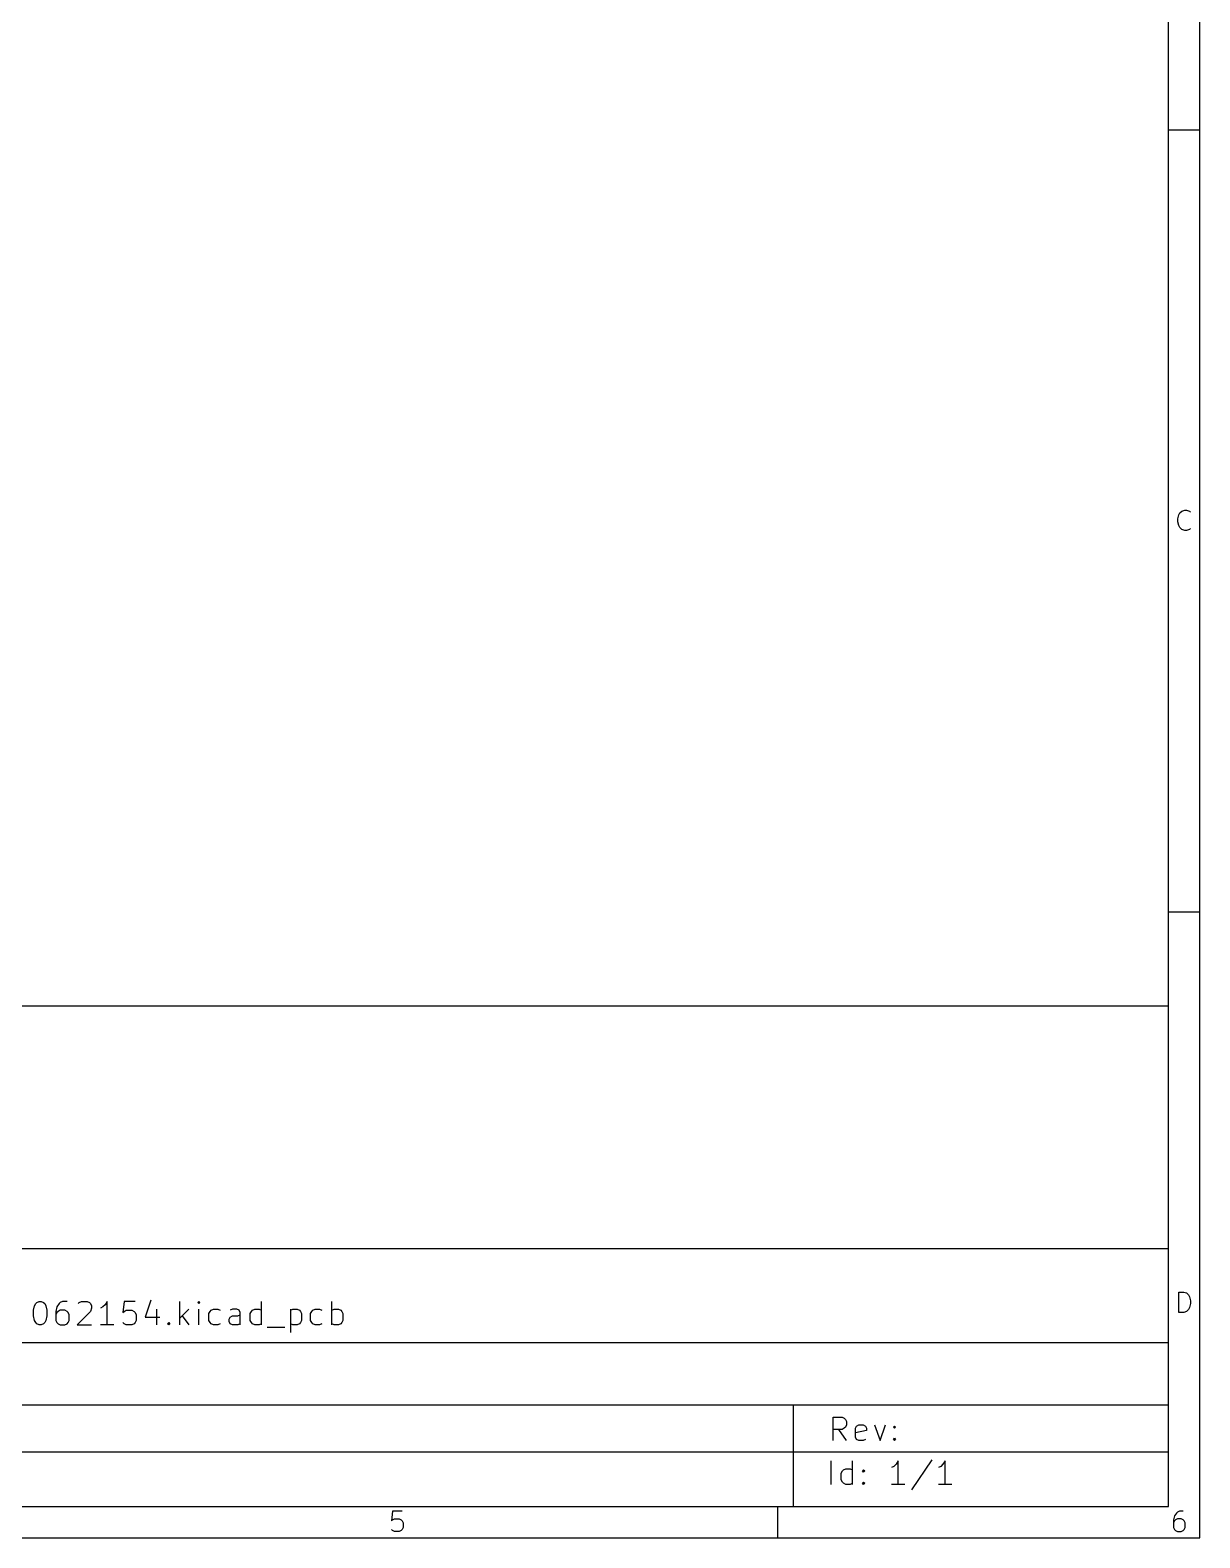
# Model space of a CAD drawing. Extents: x 10 to 287, y -200 to -10.
# Drawn here: x 212.2 to 287, y -200 to -103.6 of the extents above; entities that cross this region are included whole.
import ezdxf

# ---------------------------------------------------------------- set-up
doc = ezdxf.new("R2010")
doc.units = 0
doc.header["$MEASUREMENT"] = 0
doc.layers.add('BLACK', color=7, linetype='CONTINUOUS')

msp = doc.modelspace()

# ---------------------------------------------------------------- linework, layer by layer
at = {"layer": 'BLACK', "linetype": 'CONTINUOUS'}
for p, q in [((287.002, -200.007), (287.002, -10)), ((285.002, -198.007), (285.002, -12)), ((287.002, -110), (285.002, -110)), ((285.6, -134.845), (285.662, -134.598)), ((285.6, -135.031), (285.6, -134.845)), ((285.662, -134.598), (285.724, -134.474)), ((285.724, -134.474), (285.847, -134.35)), ((285.847, -134.35), (286.033, -134.288)), ((286.033, -134.288), (286.157, -134.288)), ((286.157, -134.288), (286.343, -134.35)), ((286.343, -134.35), (286.405, -134.412)), ((285.662, -135.279), (285.6, -135.031)), ((285.724, -135.402), (285.662, -135.279)), ((285.847, -135.526), (285.724, -135.402)), ((286.033, -135.588), (285.847, -135.526)), ((286.157, -135.588), (286.033, -135.588)), ((286.343, -135.526), (286.157, -135.588)), ((286.405, -135.464), (286.343, -135.526)), ((287.002, -160), (285.002, -160)), ((285.002, -166.007), (177.002, -166.007)), ((285.002, -198.007), (285.002, -166.007)), ((177.002, -181.507), (285.002, -181.507)), ((212.506, -185.171), (212.577, -185.029)), ((212.577, -185.029), (212.649, -184.957)), ((212.649, -184.957), (212.791, -184.886)), ((212.791, -184.886), (212.934, -184.886)), ((212.934, -184.886), (213.077, -184.957)), ((213.077, -184.957), (213.149, -185.029)), ((213.149, -185.029), (213.22, -185.171)), ((214.077, -185.029), (213.934, -185.243)), ((214.149, -184.957), (214.077, -185.029)), ((214.291, -184.886), (214.149, -184.957)), ((214.577, -184.886), (214.291, -184.886)), ((215.291, -185.029), (215.363, -184.957)), ((215.363, -184.957), (215.506, -184.886)), ((215.506, -184.886), (215.863, -184.886)), ((215.863, -184.886), (216.006, -184.957)), ((216.006, -184.957), (216.077, -185.029)), ((216.077, -185.029), (216.149, -185.171)), ((217.006, -185.1), (216.863, -185.243)), ((217.149, -184.886), (217.006, -185.1)), ((217.149, -186.386), (217.149, -184.886)), ((218.22, -184.886), (218.149, -185.6)), ((218.934, -184.886), (218.22, -184.886)), ((219.934, -184.814), (219.577, -185.886)), ((221.791, -186.386), (221.791, -184.886)), ((223.006, -184.886), (222.934, -184.957)), ((222.934, -184.957), (223.006, -185.029)), ((223.077, -184.957), (223.006, -184.886)), ((223.006, -184.886), (223.006, -185.029)), ((223.006, -185.029), (223.077, -184.957)), ((227.006, -186.386), (227.006, -184.886)), ((231.506, -186.386), (231.506, -184.886)), ((285.662, -185.588), (285.662, -184.288)), ((285.662, -184.288), (285.971, -184.288)), ((285.971, -184.288), (286.157, -184.35)), ((286.157, -184.35), (286.281, -184.474)), ((286.281, -184.474), (286.343, -184.598)), ((286.343, -184.598), (286.405, -184.845)), ((286.405, -185.031), (286.343, -185.279)), ((286.405, -184.845), (286.405, -185.031)), ((212.434, -185.457), (212.506, -185.171)), ((212.434, -185.814), (212.434, -185.457)), ((212.506, -186.1), (212.434, -185.814)), ((213.22, -185.171), (213.291, -185.457)), ((213.291, -185.814), (213.22, -186.1)), ((213.291, -185.457), (213.291, -185.814)), ((213.934, -185.243), (213.863, -185.529)), ((213.863, -185.529), (213.863, -186.1)), ((213.934, -185.6), (213.863, -185.743)), ((214.006, -185.529), (213.934, -185.6)), ((214.149, -185.457), (214.006, -185.529)), ((214.434, -185.457), (214.149, -185.457)), ((214.577, -185.529), (214.434, -185.457)), ((214.649, -185.6), (214.577, -185.529)), ((214.72, -185.743), (214.649, -185.6)), ((214.72, -186.1), (214.72, -185.743)), ((216.077, -185.529), (215.22, -186.386)), ((216.149, -185.314), (216.077, -185.529)), ((216.149, -185.171), (216.149, -185.314)), ((216.863, -185.243), (216.72, -185.314)), ((218.149, -185.6), (218.22, -185.529)), ((218.22, -185.529), (218.363, -185.457)), ((218.363, -185.457), (218.72, -185.457)), ((218.72, -185.457), (218.863, -185.529)), ((218.863, -185.529), (218.934, -185.6)), ((218.934, -185.6), (219.006, -185.743)), ((219.006, -185.743), (219.006, -186.1)), ((219.577, -185.886), (220.506, -185.886)), ((220.291, -185.386), (220.291, -186.386)), ((222.363, -185.386), (221.791, -185.957)), ((221.934, -185.814), (222.363, -186.386)), ((223.006, -186.386), (223.006, -185.386)), ((223.649, -185.671), (223.72, -185.529)), ((223.649, -186.1), (223.649, -185.671)), ((223.72, -185.529), (223.791, -185.457)), ((223.791, -185.457), (223.934, -185.386)), ((223.934, -185.386), (224.22, -185.386)), ((224.22, -185.386), (224.363, -185.457)), ((224.934, -186.029), (225.006, -185.886)), ((224.934, -186.171), (224.934, -186.029)), ((225.149, -185.386), (225.006, -185.457)), ((225.006, -185.886), (225.149, -185.814)), ((225.434, -185.386), (225.149, -185.386)), ((225.149, -185.814), (225.506, -185.814)), ((225.577, -185.457), (225.434, -185.386)), ((225.506, -185.814), (225.649, -185.743)), ((225.649, -185.6), (225.577, -185.457)), ((225.649, -186.386), (225.649, -185.6)), ((226.291, -185.671), (226.363, -185.529)), ((226.291, -186.1), (226.291, -185.671)), ((226.363, -185.529), (226.434, -185.457)), ((226.434, -185.457), (226.577, -185.386)), ((226.577, -185.386), (226.863, -185.386)), ((226.863, -185.386), (227.006, -185.457)), ((228.863, -185.386), (228.863, -186.886)), ((228.863, -185.457), (229.006, -185.386)), ((229.006, -185.386), (229.291, -185.386)), ((229.291, -185.386), (229.434, -185.457)), ((229.434, -185.457), (229.506, -185.529)), ((229.506, -185.529), (229.577, -185.671)), ((229.577, -185.671), (229.577, -186.1)), ((230.149, -185.671), (230.22, -185.529)), ((230.149, -186.1), (230.149, -185.671)), ((230.22, -185.529), (230.291, -185.457)), ((230.291, -185.457), (230.434, -185.386)), ((230.434, -185.386), (230.72, -185.386)), ((230.72, -185.386), (230.863, -185.457)), ((231.506, -185.457), (231.649, -185.386)), ((231.649, -185.386), (231.934, -185.386)), ((231.934, -185.386), (232.077, -185.457)), ((232.077, -185.457), (232.149, -185.529)), ((232.149, -185.529), (232.22, -185.671)), ((232.22, -185.671), (232.22, -186.1)), ((285.971, -185.588), (285.662, -185.588)), ((286.157, -185.526), (285.971, -185.588)), ((286.281, -185.402), (286.157, -185.526)), ((286.343, -185.279), (286.281, -185.402)), ((212.577, -186.243), (212.506, -186.1)), ((212.649, -186.314), (212.577, -186.243)), ((212.791, -186.386), (212.649, -186.314)), ((212.934, -186.386), (212.791, -186.386)), ((213.077, -186.314), (212.934, -186.386)), ((213.149, -186.243), (213.077, -186.314)), ((213.22, -186.1), (213.149, -186.243)), ((213.863, -186.1), (213.934, -186.243)), ((213.934, -186.243), (214.006, -186.314)), ((214.006, -186.314), (214.149, -186.386)), ((214.149, -186.386), (214.434, -186.386)), ((214.434, -186.386), (214.577, -186.314)), ((214.577, -186.314), (214.649, -186.243)), ((214.649, -186.243), (214.72, -186.1)), ((215.22, -186.386), (216.149, -186.386)), ((217.577, -186.386), (216.72, -186.386)), ((218.22, -186.314), (218.149, -186.243)), ((218.363, -186.386), (218.22, -186.314)), ((218.72, -186.386), (218.363, -186.386)), ((218.863, -186.314), (218.72, -186.386)), ((218.934, -186.243), (218.863, -186.314)), ((219.006, -186.1), (218.934, -186.243)), ((221.006, -186.314), (221.077, -186.243)), ((221.077, -186.386), (221.006, -186.314)), ((221.077, -186.243), (221.149, -186.314)), ((221.077, -186.243), (221.077, -186.386)), ((221.149, -186.314), (221.077, -186.386)), ((223.72, -186.243), (223.649, -186.1)), ((223.791, -186.314), (223.72, -186.243)), ((223.934, -186.386), (223.791, -186.314)), ((224.22, -186.386), (223.934, -186.386)), ((224.363, -186.314), (224.22, -186.386)), ((225.006, -186.314), (224.934, -186.171)), ((225.149, -186.386), (225.006, -186.314)), ((225.506, -186.386), (225.149, -186.386)), ((225.649, -186.314), (225.506, -186.386)), ((226.363, -186.243), (226.291, -186.1)), ((226.434, -186.314), (226.363, -186.243)), ((226.577, -186.386), (226.434, -186.314)), ((226.863, -186.386), (226.577, -186.386)), ((227.006, -186.314), (226.863, -186.386)), ((227.363, -186.529), (228.506, -186.529)), ((229.006, -186.386), (228.863, -186.314)), ((229.291, -186.386), (229.006, -186.386)), ((229.434, -186.314), (229.291, -186.386)), ((229.506, -186.243), (229.434, -186.314)), ((229.577, -186.1), (229.506, -186.243)), ((230.22, -186.243), (230.149, -186.1)), ((230.291, -186.314), (230.22, -186.243)), ((230.434, -186.386), (230.291, -186.314)), ((230.72, -186.386), (230.434, -186.386)), ((230.863, -186.314), (230.72, -186.386)), ((231.649, -186.386), (231.506, -186.314)), ((231.934, -186.386), (231.649, -186.386)), ((232.077, -186.314), (231.934, -186.386)), ((232.149, -186.243), (232.077, -186.314)), ((232.22, -186.1), (232.149, -186.243)), ((177.002, -187.507), (285.002, -187.507)), ((177.002, -191.507), (285.002, -191.507)), ((261.002, -191.507), (261.002, -198.007)), ((263.554, -193.786), (263.554, -192.286)), ((263.554, -192.286), (264.126, -192.286)), ((264.126, -192.286), (264.269, -192.357)), ((264.269, -192.357), (264.34, -192.429)), ((264.34, -192.429), (264.411, -192.571)), ((264.411, -192.786), (264.34, -192.929)), ((264.411, -192.571), (264.411, -192.786)), ((265.054, -192.857), (265.197, -192.786)), ((265.197, -192.786), (265.483, -192.786)), ((265.483, -192.786), (265.626, -192.857)), ((266.197, -192.786), (266.554, -193.786)), ((266.554, -193.786), (266.911, -192.786)), ((264.126, -193.071), (263.554, -193.071)), ((264.411, -193.786), (263.911, -193.071)), ((264.269, -193), (264.126, -193.071)), ((264.34, -192.929), (264.269, -193)), ((264.983, -193), (265.054, -192.857)), ((264.983, -193.571), (264.983, -193)), ((265.697, -193.143), (264.983, -193.286)), ((265.054, -193.714), (264.983, -193.571)), ((265.197, -193.786), (265.054, -193.714)), ((265.626, -193.714), (265.483, -193.786)), ((265.626, -192.857), (265.697, -193)), ((265.697, -193), (265.697, -193.143)), ((267.411, -192.929), (267.483, -192.857)), ((267.483, -193), (267.411, -192.929)), ((267.411, -193.714), (267.483, -193.643)), ((267.483, -193.786), (267.411, -193.714)), ((267.483, -192.857), (267.554, -192.929)), ((267.483, -192.857), (267.483, -193)), ((267.554, -192.929), (267.483, -193)), ((267.483, -193.643), (267.554, -193.714)), ((267.483, -193.643), (267.483, -193.786)), ((267.554, -193.714), (267.483, -193.786)), ((177.002, -194.507), (285.002, -194.507)), ((265.483, -193.786), (265.197, -193.786)), ((263.434, -196.586), (263.434, -195.086)), ((264.149, -195.729), (264.22, -195.657)), ((264.22, -195.657), (264.363, -195.586)), ((264.363, -195.586), (264.649, -195.586)), ((264.649, -195.586), (264.791, -195.657)), ((264.791, -196.586), (264.791, -195.086)), ((265.434, -195.729), (265.506, -195.657)), ((265.506, -195.657), (265.577, -195.729)), ((265.506, -195.657), (265.506, -195.8)), ((267.434, -195.443), (267.291, -195.514)), ((267.577, -195.3), (267.434, -195.443)), ((267.72, -195.086), (267.577, -195.3)), ((267.72, -196.586), (267.72, -195.086)), ((269.863, -195.014), (268.577, -196.943)), ((270.434, -195.443), (270.291, -195.514)), ((270.577, -195.3), (270.434, -195.443)), ((270.72, -195.086), (270.577, -195.3)), ((270.72, -196.586), (270.72, -195.086)), ((264.077, -195.871), (264.149, -195.729)), ((264.077, -196.3), (264.077, -195.871)), ((264.149, -196.443), (264.077, -196.3)), ((264.22, -196.514), (264.149, -196.443)), ((264.363, -196.586), (264.22, -196.514)), ((264.649, -196.586), (264.363, -196.586)), ((264.791, -196.514), (264.649, -196.586)), ((265.506, -195.8), (265.434, -195.729)), ((265.434, -196.514), (265.506, -196.443)), ((265.506, -196.586), (265.434, -196.514)), ((265.577, -195.729), (265.506, -195.8)), ((265.506, -196.443), (265.577, -196.514)), ((265.506, -196.443), (265.506, -196.586)), ((265.577, -196.514), (265.506, -196.586)), ((268.149, -196.586), (267.291, -196.586)), ((271.149, -196.586), (270.291, -196.586)), ((12, -198.007), (285.002, -198.007)), ((177.002, -198.007), (285.002, -198.007)), ((235.385, -198.295), (235.323, -198.914)), ((236.004, -198.295), (235.385, -198.295)), ((260, -198.007), (260, -200.007)), ((285.508, -198.419), (285.385, -198.605)), ((285.57, -198.357), (285.508, -198.419)), ((285.694, -198.295), (285.57, -198.357)), ((285.942, -198.295), (285.694, -198.295)), ((235.323, -198.914), (235.385, -198.852)), ((235.385, -199.533), (235.323, -199.471)), ((235.385, -198.852), (235.508, -198.791)), ((235.508, -199.595), (235.385, -199.533)), ((235.508, -198.791), (235.818, -198.791)), ((235.818, -198.791), (235.942, -198.852)), ((235.942, -199.533), (235.818, -199.595)), ((235.942, -198.852), (236.004, -198.914)), ((236.004, -199.471), (235.942, -199.533)), ((236.004, -198.914), (236.065, -199.038)), ((236.065, -199.348), (236.004, -199.471)), ((236.065, -199.038), (236.065, -199.348)), ((285.385, -198.605), (285.323, -198.852)), ((285.323, -198.852), (285.323, -199.348)), ((285.385, -198.914), (285.323, -199.038)), ((285.323, -199.348), (285.385, -199.471)), ((285.446, -198.852), (285.385, -198.914)), ((285.385, -199.471), (285.446, -199.533)), ((285.57, -198.791), (285.446, -198.852)), ((285.446, -199.533), (285.57, -199.595)), ((285.818, -198.791), (285.57, -198.791)), ((285.942, -198.852), (285.818, -198.791)), ((285.818, -199.595), (285.942, -199.533)), ((286.004, -198.914), (285.942, -198.852)), ((285.942, -199.533), (286.004, -199.471)), ((286.065, -199.038), (286.004, -198.914)), ((286.004, -199.471), (286.065, -199.348)), ((286.065, -199.348), (286.065, -199.038)), ((10, -200.007), (287.002, -200.007)), ((235.818, -199.595), (235.508, -199.595)), ((285.57, -199.595), (285.818, -199.595))]:
    msp.add_line(p, q, dxfattribs=at)

doc.saveas('drawing.dxf')
